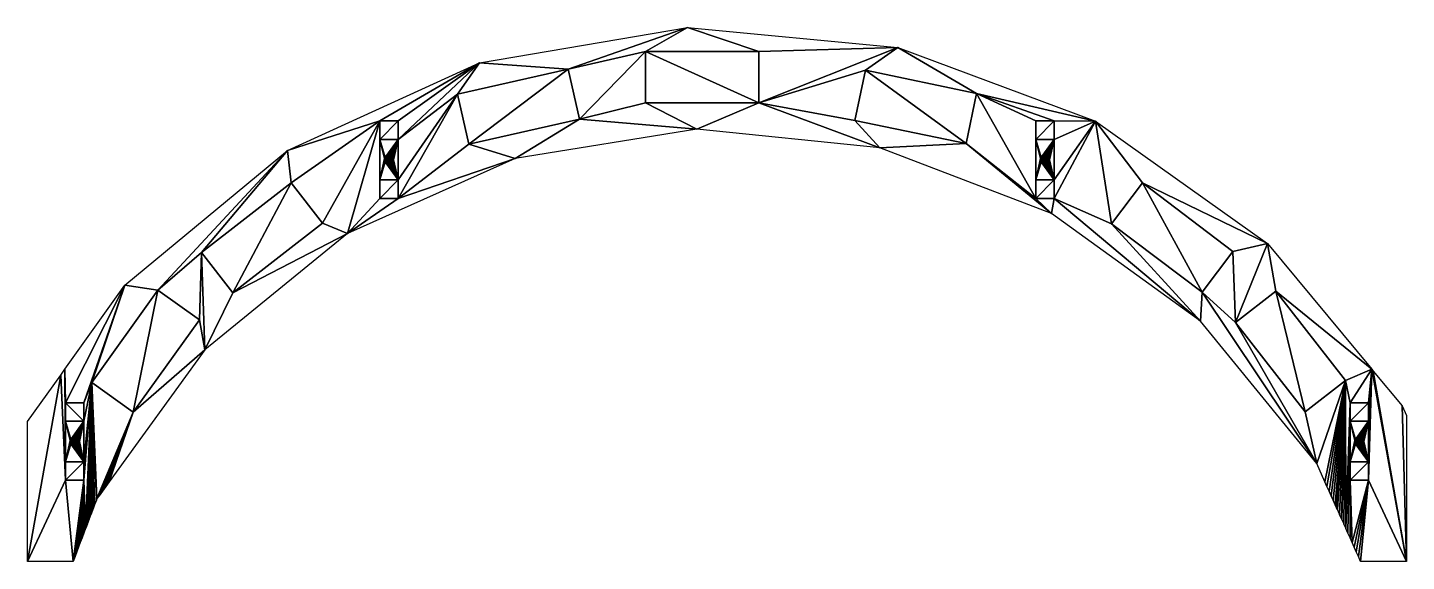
# Model space of a CAD drawing. Header units: metres. Extents: x -935 to 1842, y -1273 to 224.
# Drawn here: x 1421.9 to 1842.3, y -450.6 to -287.8 of the extents above; entities that cross this region are included whole.
import ezdxf

# ---------------------------------------------------------------- set-up
doc = ezdxf.new("R2010")
doc.units = ezdxf.units.M

msp = doc.modelspace()

# ---------------------------------------------------------------- meshes
at = {"layer": 'Group#16'}
mesh = msp.add_polyface(dxfattribs=at)
corners = [(1529.28, -316.25), (1559.63, -298.48), (1534.88, -316.25), (1534.88, -321.85), (1552.96, -308.1), (1534.88, -334.25), (1534.88, -339.85), (1586.72, -300.49), (1623.09, -287.76), (1610.28, -295.09), (1590.15, -315.71), (1610.28, -310.69), (1519.38, -350.59), (1570.55, -327.65), (1556.39, -323.32), (1625.91, -318.74), (1531.38, -326.84), (1531.72, -326.7), (1532.08, -326.65), (1532.45, -326.7), (1532.78, -326.84), (1533.07, -327.06), (1533.3, -327.35), (1533.37, -327.52), (1533.44, -327.69), (1533.48, -328.05), (1531.38, -329.26), (1531.72, -329.4), (1532.08, -329.45), (1532.45, -329.4), (1532.78, -329.26), (1533.07, -329.04), (1533.3, -328.75), (1533.44, -328.41)]
mesh.append_faces([[corners[k] for k in face] for face in [(0, 1, 2), (2, 1, 3), (5, 4, 6), (4, 1, 7), (7, 9, 10), (12, 6, 13), (14, 6, 4), (13, 10, 15), (16, 3, 17), (17, 3, 18), (18, 3, 19), (19, 3, 20), (20, 3, 21), (21, 3, 22), (22, 3, 23), (23, 3, 24), (24, 3, 25)]], dxfattribs={"vtx0": -1, "vtx1": -1})
mesh.append_faces([[corners[k] for k in face] for face in [(3, 1, 4), (3, 4, 5), (7, 8, 9), (13, 6, 14), (15, 10, 11), (5, 25, 3)]], dxfattribs={"vtx0": -1, "vtx1": -1, "vtx2": -1})
mesh.append_faces([[corners[k] for k in face] for face in [(7, 1, 8), (10, 9, 11), (13, 14, 10), (5, 26, 27), (5, 27, 28), (5, 28, 29), (5, 29, 30), (5, 30, 31), (5, 31, 32), (5, 32, 33), (5, 33, 25)]], dxfattribs={"vtx0": -1, "vtx2": -1})
mesh = msp.add_polyface(dxfattribs=at)
corners = [(1729.28, -321.85), (1730.73, -327.69), (1729.28, -334.25), (1730.8, -327.52), (1730.87, -327.35), (1734.88, -321.85), (1730.68, -328.05), (1731.09, -327.06), (1731.38, -326.84), (1731.72, -326.7), (1610.28, -295.09), (1623.09, -287.76), (1644.88, -295.09), (1687.17, -293.83), (1644.88, -310.69), (1677.34, -300.8), (1674.15, -316.07), (1711.21, -307.88), (1747.49, -316.27), (1734.88, -316.25), (1729.28, -316.25), (1625.91, -318.74), (1610.28, -310.69), (1681.69, -324.46), (1708.02, -323.15), (1734.09, -344.42), (1729.28, -339.85), (1730.87, -328.75), (1734.88, -334.25), (1730.73, -328.41), (1731.09, -329.04), (1731.38, -329.26), (1731.72, -329.4)]
mesh.append_faces([[corners[k] for k in face] for face in [(1, 0, 3), (3, 0, 4), (4, 5, 7), (7, 5, 8), (8, 5, 9), (10, 11, 12), (12, 13, 14), (15, 13, 17), (21, 14, 23), (23, 24, 25), (26, 0, 2), (2, 27, 28), (27, 2, 29), (29, 2, 6)]], dxfattribs={"vtx0": -1, "vtx1": -1})
mesh.append_faces([[corners[k] for k in face] for face in [(0, 1, 2), (14, 13, 15), (17, 18, 19), (23, 14, 16), (25, 24, 26), (26, 17, 20)]], dxfattribs={"vtx0": -1, "vtx1": -1, "vtx2": -1})
mesh.append_faces([[corners[k] for k in face] for face in [(4, 0, 5), (2, 1, 6), (12, 11, 13), (14, 15, 16), (17, 13, 18), (17, 19, 20), (21, 22, 14), (23, 16, 24), (26, 24, 17), (26, 20, 0), (28, 27, 30), (28, 30, 31), (28, 31, 32)]], dxfattribs={"vtx0": -1, "vtx2": -1})
mesh = msp.add_polyface(dxfattribs=at)
corners = [(1610.28, -295.09), (1644.88, -310.69), (1610.28, -310.69), (1644.88, -295.09)]
mesh.append_faces([[corners[k] for k in face] for face in [(0, 1, 2), (1, 0, 3)]], dxfattribs={"vtx0": -1})
mesh = msp.add_polyface(dxfattribs=at)
corners = [(1441.44, -395.97), (1451.5, -366.28), (1461.59, -367.84), (1501.1, -325.26), (1474.92, -356.32), (1474.27, -376.92), (1502.22, -335.07), (1529.28, -316.25), (1559.63, -298.48), (1511.81, -347.38), (1519.38, -350.59), (1534.88, -339.85), (1529.28, -339.85), (1529.28, -321.85), (1529.28, -334.25), (1530.73, -327.69), (1530.87, -327.35), (1534.88, -321.85), (1530.68, -328.05), (1531.09, -327.06), (1531.38, -326.84), (1530.87, -328.75), (1534.88, -334.25), (1530.8, -328.58), (1530.73, -328.41), (1531.09, -329.04), (1531.38, -329.26), (1444.71, -429.14), (1454.13, -405.05), (1445.74, -427.72), (1446.76, -426.3), (1475.89, -386), (1484.5, -368.63)]
mesh.append_faces([[corners[k] for k in face] for face in [(0, 1, 2), (2, 4, 5), (4, 3, 6), (6, 7, 9), (11, 10, 12), (12, 13, 14), (15, 13, 16), (16, 17, 19), (19, 17, 20), (14, 21, 22), (21, 14, 23), (23, 14, 24), (24, 14, 18), (27, 28, 29), (29, 28, 30), (30, 28, 31), (31, 32, 10)]], dxfattribs={"vtx0": -1, "vtx1": -1})
mesh.append_faces([[corners[k] for k in face] for face in [(2, 3, 4), (6, 3, 7), (9, 7, 10), (12, 10, 7), (13, 15, 14), (31, 5, 4)]], dxfattribs={"vtx0": -1, "vtx1": -1, "vtx2": -1})
mesh.append_faces([[corners[k] for k in face] for face in [(2, 1, 3), (7, 3, 8), (12, 7, 13), (16, 13, 17), (14, 15, 18), (22, 21, 25), (22, 25, 26), (31, 28, 5), (31, 4, 32), (10, 32, 9)]], dxfattribs={"vtx0": -1, "vtx2": -1})
mesh = msp.add_polyface(dxfattribs=at)
corners = [(1586.72, -300.49), (1556.39, -323.32), (1552.96, -308.1), (1590.15, -315.71)]
mesh.append_faces([[corners[k] for k in face] for face in [(0, 1, 2), (1, 0, 3)]], dxfattribs={"vtx0": -1})
mesh = msp.add_polyface(dxfattribs=at)
corners = [(1677.34, -300.8), (1708.02, -323.15), (1674.15, -316.07), (1711.21, -307.88)]
mesh.append_faces([[corners[k] for k in face] for face in [(0, 1, 2), (1, 0, 3)]], dxfattribs={"vtx0": -1})
mesh = msp.add_polyface(dxfattribs=at)
corners = [(1534.88, -316.25), (1529.28, -321.85), (1529.28, -316.25), (1534.88, -321.85)]
mesh.append_faces([[corners[k] for k in face] for face in [(0, 1, 2), (1, 0, 3)]], dxfattribs={"vtx0": -1})
mesh = msp.add_polyface(dxfattribs=at)
corners = [(1747.49, -316.27), (1761.78, -335.15), (1752.37, -347.59), (1799.95, -353.57), (1789.38, -356.02), (1790.13, -377.73), (1802.42, -368.13), (1831.71, -391.98), (1731.72, -326.7), (1734.88, -321.85), (1732.08, -326.65), (1732.45, -326.7), (1732.78, -326.84), (1733.07, -327.06), (1733.3, -327.35), (1733.44, -327.69), (1733.48, -328.05), (1734.88, -316.25), (1734.88, -334.25), (1734.88, -339.85), (1734.09, -344.42), (1729.28, -339.85), (1779.54, -377.26), (1779.97, -368.46), (1814.94, -420.74), (1811.43, -404.99), (1731.72, -329.4), (1732.08, -329.45), (1732.45, -329.4), (1732.78, -329.26), (1733.07, -329.04), (1733.3, -328.75), (1733.37, -328.58), (1733.44, -328.41)]
mesh.append_faces([[corners[k] for k in face] for face in [(1, 3, 4), (5, 3, 6), (8, 9, 10), (10, 9, 11), (11, 9, 12), (12, 9, 13), (13, 9, 14), (14, 9, 15), (15, 9, 16), (17, 0, 9), (18, 0, 19), (20, 19, 22), (22, 23, 24)]], dxfattribs={"vtx0": -1, "vtx1": -1})
mesh.append_faces([[corners[k] for k in face] for face in [(4, 3, 5), (9, 0, 18), (22, 19, 2), (2, 19, 0), (24, 23, 5), (18, 16, 9)]], dxfattribs={"vtx0": -1, "vtx1": -1, "vtx2": -1})
mesh.append_faces([[corners[k] for k in face] for face in [(0, 1, 2), (1, 0, 3), (6, 3, 7), (20, 21, 19), (22, 2, 23), (5, 23, 4), (24, 5, 25), (18, 26, 27), (18, 27, 28), (18, 28, 29), (18, 29, 30), (18, 30, 31), (18, 31, 32), (18, 32, 33), (18, 33, 16)]], dxfattribs={"vtx0": -1, "vtx2": -1})
mesh = msp.add_polyface(dxfattribs=at)
corners = [(1734.88, -316.25), (1729.28, -321.85), (1729.28, -316.25), (1734.88, -321.85)]
mesh.append_faces([[corners[k] for k in face] for face in [(0, 1, 2), (1, 0, 3)]], dxfattribs={"vtx0": -1})
mesh = msp.add_polyface(dxfattribs=at)
corners = [(1530.73, -327.69), (1530.73, -328.41), (1530.68, -328.05), (1530.87, -327.35), (1530.8, -328.58), (1530.87, -328.75), (1531.09, -327.06), (1531.09, -329.04), (1531.38, -326.84), (1531.38, -329.26), (1531.72, -326.7), (1531.72, -329.4), (1532.08, -326.65), (1532.08, -329.45), (1532.45, -326.7), (1532.45, -329.4), (1532.78, -326.84), (1532.78, -329.26), (1533.07, -327.06), (1533.07, -329.04), (1533.3, -327.35), (1533.3, -328.75), (1533.37, -327.52), (1533.44, -328.41), (1533.44, -327.69), (1533.48, -328.05)]
mesh.append_faces([[corners[k] for k in face] for face in [(0, 1, 2), (23, 24, 25)]], dxfattribs={"vtx0": -1})
mesh.append_faces([[corners[k] for k in face] for face in [(1, 3, 4), (4, 3, 5), (5, 6, 7), (7, 8, 9), (9, 10, 11), (11, 12, 13), (13, 14, 15), (15, 16, 17), (17, 18, 19), (19, 20, 21), (21, 22, 23)]], dxfattribs={"vtx0": -1, "vtx1": -1})
mesh.append_faces([[corners[k] for k in face] for face in [(1, 0, 3), (5, 3, 6), (7, 6, 8), (9, 8, 10), (11, 10, 12), (13, 12, 14), (15, 14, 16), (17, 16, 18), (19, 18, 20), (21, 20, 22), (23, 22, 24)]], dxfattribs={"vtx0": -1, "vtx2": -1})
mesh = msp.add_polyface(dxfattribs=at)
corners = [(1730.73, -327.69), (1730.73, -328.41), (1730.68, -328.05), (1730.8, -327.52), (1730.87, -328.75), (1730.87, -327.35), (1731.09, -329.04), (1731.09, -327.06), (1731.38, -326.84), (1731.38, -329.26), (1731.72, -326.7), (1731.72, -329.4), (1732.08, -326.65), (1732.08, -329.45), (1732.45, -326.7), (1732.45, -329.4), (1732.78, -326.84), (1732.78, -329.26), (1733.07, -327.06), (1733.07, -329.04), (1733.3, -328.75), (1733.3, -327.35), (1733.44, -327.69), (1733.37, -328.58), (1733.44, -328.41), (1733.48, -328.05)]
mesh.append_faces([[corners[k] for k in face] for face in [(0, 1, 2), (24, 22, 25)]], dxfattribs={"vtx0": -1})
mesh.append_faces([[corners[k] for k in face] for face in [(1, 3, 4), (4, 5, 6), (6, 8, 9), (9, 10, 11), (11, 12, 13), (13, 14, 15), (15, 16, 17), (17, 18, 19), (19, 18, 20), (20, 22, 23), (23, 22, 24)]], dxfattribs={"vtx0": -1, "vtx1": -1})
mesh.append_faces([[corners[k] for k in face] for face in [(1, 0, 3), (4, 3, 5), (6, 5, 7), (6, 7, 8), (9, 8, 10), (11, 10, 12), (13, 12, 14), (15, 14, 16), (17, 16, 18), (20, 18, 21), (20, 21, 22)]], dxfattribs={"vtx0": -1, "vtx2": -1})
mesh = msp.add_polyface(dxfattribs=at)
corners = [(1502.22, -335.07), (1484.5, -368.63), (1474.92, -356.32), (1511.81, -347.38)]
mesh.append_faces([[corners[k] for k in face] for face in [(0, 1, 2), (1, 0, 3)]], dxfattribs={"vtx0": -1})
mesh = msp.add_polyface(dxfattribs=at)
corners = [(1534.88, -334.25), (1529.28, -339.85), (1529.28, -334.25), (1534.88, -339.85)]
mesh.append_faces([[corners[k] for k in face] for face in [(0, 1, 2), (1, 0, 3)]], dxfattribs={"vtx0": -1})
mesh = msp.add_polyface(dxfattribs=at)
corners = [(1734.88, -334.25), (1729.28, -339.85), (1729.28, -334.25), (1734.88, -339.85)]
mesh.append_faces([[corners[k] for k in face] for face in [(0, 1, 2), (1, 0, 3)]], dxfattribs={"vtx0": -1})
mesh = msp.add_polyface(dxfattribs=at)
corners = [(1761.78, -335.15), (1779.97, -368.46), (1752.37, -347.59), (1789.38, -356.02)]
mesh.append_faces([[corners[k] for k in face] for face in [(0, 1, 2), (1, 0, 3)]], dxfattribs={"vtx0": -1})
mesh = msp.add_polyface(dxfattribs=at)
corners = [(1433.23, -391.99), (1433.47, -402.25), (1433.47, -407.85), (1451.5, -366.28), (1439.07, -402.25), (1441.44, -395.97), (1439.07, -407.85), (1439.07, -420.25), (1439.07, -425.85), (1443.05, -431.44), (1454.13, -405.05), (1434.92, -413.69), (1433.47, -420.25), (1435.06, -413.35), (1434.87, -414.05), (1435.28, -413.06), (1435.57, -412.84), (1435.91, -412.7), (1436.27, -412.65), (1436.63, -412.7), (1436.97, -412.84), (1437.11, -412.95), (1437.26, -413.06), (1437.48, -413.35), (1437.62, -413.69), (1437.67, -414.05), (1433.47, -425.85), (1431.98, -393.74), (1435.06, -414.75), (1434.92, -414.42), (1435.28, -415.04), (1435.43, -415.15), (1436.97, -415.27), (1437.26, -415.04), (1437.48, -414.75), (1437.62, -414.42)]
mesh.append_faces([[corners[k] for k in face] for face in [(1, 3, 4), (4, 5, 6), (7, 5, 8), (11, 2, 13), (13, 6, 15), (15, 6, 16), (16, 6, 17), (17, 6, 18), (18, 6, 19), (19, 6, 20), (20, 6, 21), (21, 6, 22), (22, 6, 23), (23, 6, 24), (24, 6, 25), (28, 12, 29), (29, 12, 14)]], dxfattribs={"vtx0": -1, "vtx1": -1})
mesh.append_faces([[corners[k] for k in face] for face in [(4, 3, 5), (6, 5, 7), (2, 11, 12), (26, 0, 2), (7, 25, 6)]], dxfattribs={"vtx0": -1, "vtx1": -1, "vtx2": -1})
mesh.append_faces([[corners[k] for k in face] for face in [(0, 1, 2), (1, 0, 3), (9, 5, 10), (13, 2, 6), (12, 11, 14), (26, 27, 0), (7, 28, 30), (7, 30, 31), (7, 32, 33), (7, 33, 34), (7, 34, 35), (7, 35, 25)]], dxfattribs={"vtx0": -1, "vtx2": -1})
mesh = msp.add_polyface(dxfattribs=at)
corners = [(1461.59, -367.84), (1454.13, -405.05), (1441.44, -395.97), (1474.27, -376.92)]
mesh.append_faces([[corners[k] for k in face] for face in [(0, 1, 2), (1, 0, 3)]], dxfattribs={"vtx0": -1})
mesh = msp.add_polyface(dxfattribs=at)
corners = [(1802.42, -368.13), (1811.43, -404.99), (1790.13, -377.73), (1823.73, -395.39)]
mesh.append_faces([[corners[k] for k in face] for face in [(0, 1, 2), (1, 0, 3)]], dxfattribs={"vtx0": -1})
mesh = msp.add_polyface(dxfattribs=at)
corners = [(1825.12, -407.85), (1826.57, -413.69), (1825.12, -420.25), (1826.71, -413.35), (1830.72, -407.85), (1826.52, -414.05), (1826.93, -413.06), (1827.22, -412.84), (1827.56, -412.7), (1827.92, -412.65), (1828.28, -412.7), (1828.62, -412.84), (1828.91, -413.06), (1829.13, -413.35), (1829.27, -413.69), (1829.32, -414.05), (1802.42, -368.13), (1831.71, -391.98), (1823.73, -395.39), (1825.12, -402.25), (1823.78, -440.47), (1830.72, -402.25), (1830.72, -420.25), (1830.72, -425.85), (1825.12, -425.85), (1842.28, -450.59), (1832.18, -392.55), (1840.96, -403.17), (1826.71, -414.75), (1826.57, -414.42), (1826.93, -415.04), (1828.91, -415.04), (1829.13, -414.75), (1829.27, -414.42), (1814.94, -420.74), (1811.43, -404.99), (1817.42, -426.27), (1818.05, -427.69)]
mesh.append_faces([[corners[k] for k in face] for face in [(1, 0, 3), (3, 4, 6), (6, 4, 7), (7, 4, 8), (8, 4, 9), (9, 4, 10), (10, 4, 11), (11, 4, 12), (12, 4, 13), (13, 4, 14), (14, 4, 15), (16, 17, 18), (19, 17, 21), (21, 17, 4), (22, 17, 23), (28, 2, 29), (29, 2, 5), (34, 18, 36), (36, 18, 37)]], dxfattribs={"vtx0": -1, "vtx1": -1})
mesh.append_faces([[corners[k] for k in face] for face in [(0, 1, 2), (18, 17, 19), (18, 19, 20), (4, 17, 22), (22, 15, 4)]], dxfattribs={"vtx0": -1, "vtx1": -1, "vtx2": -1})
mesh.append_faces([[corners[k] for k in face] for face in [(3, 0, 4), (2, 1, 5), (24, 19, 0), (25, 17, 26), (25, 26, 27), (22, 28, 30), (22, 31, 32), (22, 32, 33), (22, 33, 15), (34, 35, 18)]], dxfattribs={"vtx0": -1, "vtx2": -1})
mesh = msp.add_polyface(dxfattribs=at)
corners = [(1439.07, -425.85), (1441.44, -395.97), (1439.59, -440.52), (1439.62, -440.46), (1440.14, -439.1), (1440.16, -439.04), (1440.68, -437.68), (1440.7, -437.62), (1441.22, -436.26), (1441.24, -436.2), (1441.78, -434.78), (1441.98, -434.26), (1442.32, -433.36), (1442.86, -431.94), (1443.05, -431.44), (1454.13, -405.05), (1443.69, -430.56), (1444.71, -429.14), (1431.98, -393.74), (1421.89, -450.59), (1421.89, -407.94), (1433.47, -425.85), (1435.76, -450.59), (1433.47, -407.85), (1433.47, -420.25), (1436.35, -449.04), (1436.89, -447.62), (1437.43, -446.2), (1437.97, -444.78), (1438.51, -443.36), (1439.05, -441.94), (1435.06, -414.75), (1439.07, -420.25), (1435.43, -415.15), (1435.57, -415.27), (1435.91, -415.41), (1436.27, -415.45), (1436.63, -415.41), (1436.97, -415.27)]
mesh.append_faces([[corners[k] for k in face] for face in [(18, 19, 20)]], dxfattribs={"vtx0": -1})
mesh.append_faces([[corners[k] for k in face] for face in [(2, 1, 3), (3, 1, 4), (4, 1, 5), (5, 1, 6), (6, 1, 7), (7, 1, 8), (8, 1, 9), (10, 1, 11), (11, 1, 12), (12, 1, 13), (13, 1, 14), (14, 15, 16), (16, 15, 17), (19, 21, 22), (21, 23, 24), (22, 0, 25), (25, 0, 26), (26, 0, 27), (27, 0, 28), (28, 0, 29), (29, 0, 30), (30, 0, 2), (24, 31, 32)]], dxfattribs={"vtx0": -1, "vtx1": -1})
mesh.append_faces([[corners[k] for k in face] for face in [(0, 1, 2), (19, 18, 21)]], dxfattribs={"vtx0": -1, "vtx1": -1, "vtx2": -1})
mesh.append_faces([[corners[k] for k in face] for face in [(1, 10, 9), (22, 21, 0), (32, 33, 34), (32, 34, 35), (32, 35, 36), (32, 36, 37), (32, 37, 38)]], dxfattribs={"vtx0": -1, "vtx2": -1})
mesh = msp.add_polyface(dxfattribs=at)
corners = [(1823.78, -440.47), (1825.12, -402.25), (1823.81, -440.53), (1824.45, -441.95), (1825.08, -443.37), (1825.12, -425.85), (1825.72, -444.79), (1825.12, -407.85), (1825.12, -420.25), (1830.72, -425.85), (1826.36, -446.21), (1826.99, -447.63), (1827.63, -449.05), (1828.32, -450.59), (1842.28, -450.59), (1831.71, -391.98), (1840.96, -403.17), (1842.28, -406.04), (1826.71, -414.75), (1830.72, -420.25), (1826.93, -415.04), (1827.22, -415.27), (1827.56, -415.41), (1827.92, -415.45), (1828.28, -415.41), (1828.62, -415.27), (1828.91, -415.04), (1818.05, -427.69), (1823.73, -395.39), (1818.69, -429.11), (1819.33, -430.53), (1819.96, -431.95), (1820.6, -433.37), (1821, -434.27), (1821.24, -434.79), (1821.87, -436.21), (1821.9, -436.27), (1822.51, -437.63), (1822.54, -437.69), (1823.15, -439.05), (1823.17, -439.11)]
mesh.append_faces([[corners[k] for k in face] for face in [(14, 16, 17)]], dxfattribs={"vtx0": -1})
mesh.append_faces([[corners[k] for k in face] for face in [(0, 1, 2), (2, 1, 3), (3, 1, 4), (4, 5, 6), (5, 7, 8), (6, 9, 10), (10, 9, 11), (11, 9, 12), (12, 9, 13), (13, 9, 14), (8, 18, 19), (27, 28, 29), (29, 28, 30), (30, 28, 31), (31, 28, 32), (32, 28, 33), (33, 28, 34), (34, 28, 35), (35, 28, 36), (36, 28, 37), (37, 28, 38), (38, 28, 39), (39, 28, 40), (40, 28, 0)]], dxfattribs={"vtx0": -1, "vtx1": -1})
mesh.append_faces([[corners[k] for k in face] for face in [(5, 4, 1), (14, 9, 15)]], dxfattribs={"vtx0": -1, "vtx1": -1, "vtx2": -1})
mesh.append_faces([[corners[k] for k in face] for face in [(6, 5, 9), (19, 20, 21), (19, 21, 22), (19, 22, 23), (19, 23, 24), (19, 24, 25), (19, 25, 26)]], dxfattribs={"vtx0": -1, "vtx2": -1})
mesh = msp.add_polyface(dxfattribs=at)
corners = [(1433.47, -402.25), (1439.07, -407.85), (1433.47, -407.85), (1439.07, -402.25)]
mesh.append_faces([[corners[k] for k in face] for face in [(0, 1, 2), (1, 0, 3)]], dxfattribs={"vtx0": -1})
mesh = msp.add_polyface(dxfattribs=at)
corners = [(1830.72, -402.25), (1825.12, -407.85), (1825.12, -402.25), (1830.72, -407.85)]
mesh.append_faces([[corners[k] for k in face] for face in [(0, 1, 2), (1, 0, 3)]], dxfattribs={"vtx0": -1})
mesh = msp.add_polyface(dxfattribs=at)
corners = [(1434.92, -413.69), (1434.92, -414.42), (1434.87, -414.05), (1435.06, -413.35), (1435.06, -414.75), (1435.28, -415.04), (1435.28, -413.06), (1435.57, -412.84), (1435.43, -415.15), (1435.57, -415.27), (1435.91, -412.7), (1435.91, -415.41), (1436.27, -412.65), (1436.27, -415.45), (1436.63, -412.7), (1436.63, -415.41), (1436.97, -412.84), (1436.97, -415.27), (1437.11, -412.95), (1437.26, -415.04), (1437.26, -413.06), (1437.48, -413.35), (1437.48, -414.75), (1437.62, -413.69), (1437.62, -414.42), (1437.67, -414.05)]
mesh.append_faces([[corners[k] for k in face] for face in [(0, 1, 2), (24, 23, 25)]], dxfattribs={"vtx0": -1})
mesh.append_faces([[corners[k] for k in face] for face in [(1, 3, 4), (4, 3, 5), (5, 7, 8), (8, 7, 9), (9, 10, 11), (11, 12, 13), (13, 14, 15), (15, 16, 17), (17, 18, 19), (19, 21, 22), (22, 23, 24)]], dxfattribs={"vtx0": -1, "vtx1": -1})
mesh.append_faces([[corners[k] for k in face] for face in [(1, 0, 3), (5, 3, 6), (5, 6, 7), (9, 7, 10), (11, 10, 12), (13, 12, 14), (15, 14, 16), (17, 16, 18), (19, 18, 20), (19, 20, 21), (22, 21, 23)]], dxfattribs={"vtx0": -1, "vtx2": -1})
mesh = msp.add_polyface(dxfattribs=at)
corners = [(1826.57, -413.69), (1826.57, -414.42), (1826.52, -414.05), (1826.71, -413.35), (1826.71, -414.75), (1826.93, -413.06), (1826.93, -415.04), (1827.22, -412.84), (1827.22, -415.27), (1827.56, -415.41), (1827.56, -412.7), (1827.92, -412.65), (1827.92, -415.45), (1828.28, -412.7), (1828.28, -415.41), (1828.62, -412.84), (1828.62, -415.27), (1828.91, -413.06), (1828.91, -415.04), (1829.13, -414.75), (1829.13, -413.35), (1829.27, -413.69), (1829.27, -414.42), (1829.32, -414.05)]
mesh.append_faces([[corners[k] for k in face] for face in [(0, 1, 2), (22, 21, 23)]], dxfattribs={"vtx0": -1})
mesh.append_faces([[corners[k] for k in face] for face in [(1, 3, 4), (4, 5, 6), (6, 7, 8), (8, 7, 9), (9, 11, 12), (12, 13, 14), (14, 15, 16), (16, 17, 18), (18, 17, 19), (19, 21, 22)]], dxfattribs={"vtx0": -1, "vtx1": -1})
mesh.append_faces([[corners[k] for k in face] for face in [(1, 0, 3), (4, 3, 5), (6, 5, 7), (9, 7, 10), (9, 10, 11), (12, 11, 13), (14, 13, 15), (16, 15, 17), (19, 17, 20), (19, 20, 21)]], dxfattribs={"vtx0": -1, "vtx2": -1})
mesh = msp.add_polyface(dxfattribs=at)
corners = [(1439.07, -420.25), (1433.47, -425.85), (1433.47, -420.25), (1439.07, -425.85)]
mesh.append_faces([[corners[k] for k in face] for face in [(0, 1, 2), (1, 0, 3)]], dxfattribs={"vtx0": -1})
mesh = msp.add_polyface(dxfattribs=at)
corners = [(1830.72, -420.25), (1825.12, -425.85), (1825.12, -420.25), (1830.72, -425.85)]
mesh.append_faces([[corners[k] for k in face] for face in [(0, 1, 2), (1, 0, 3)]], dxfattribs={"vtx0": -1})

doc.saveas('drawing.dxf')
